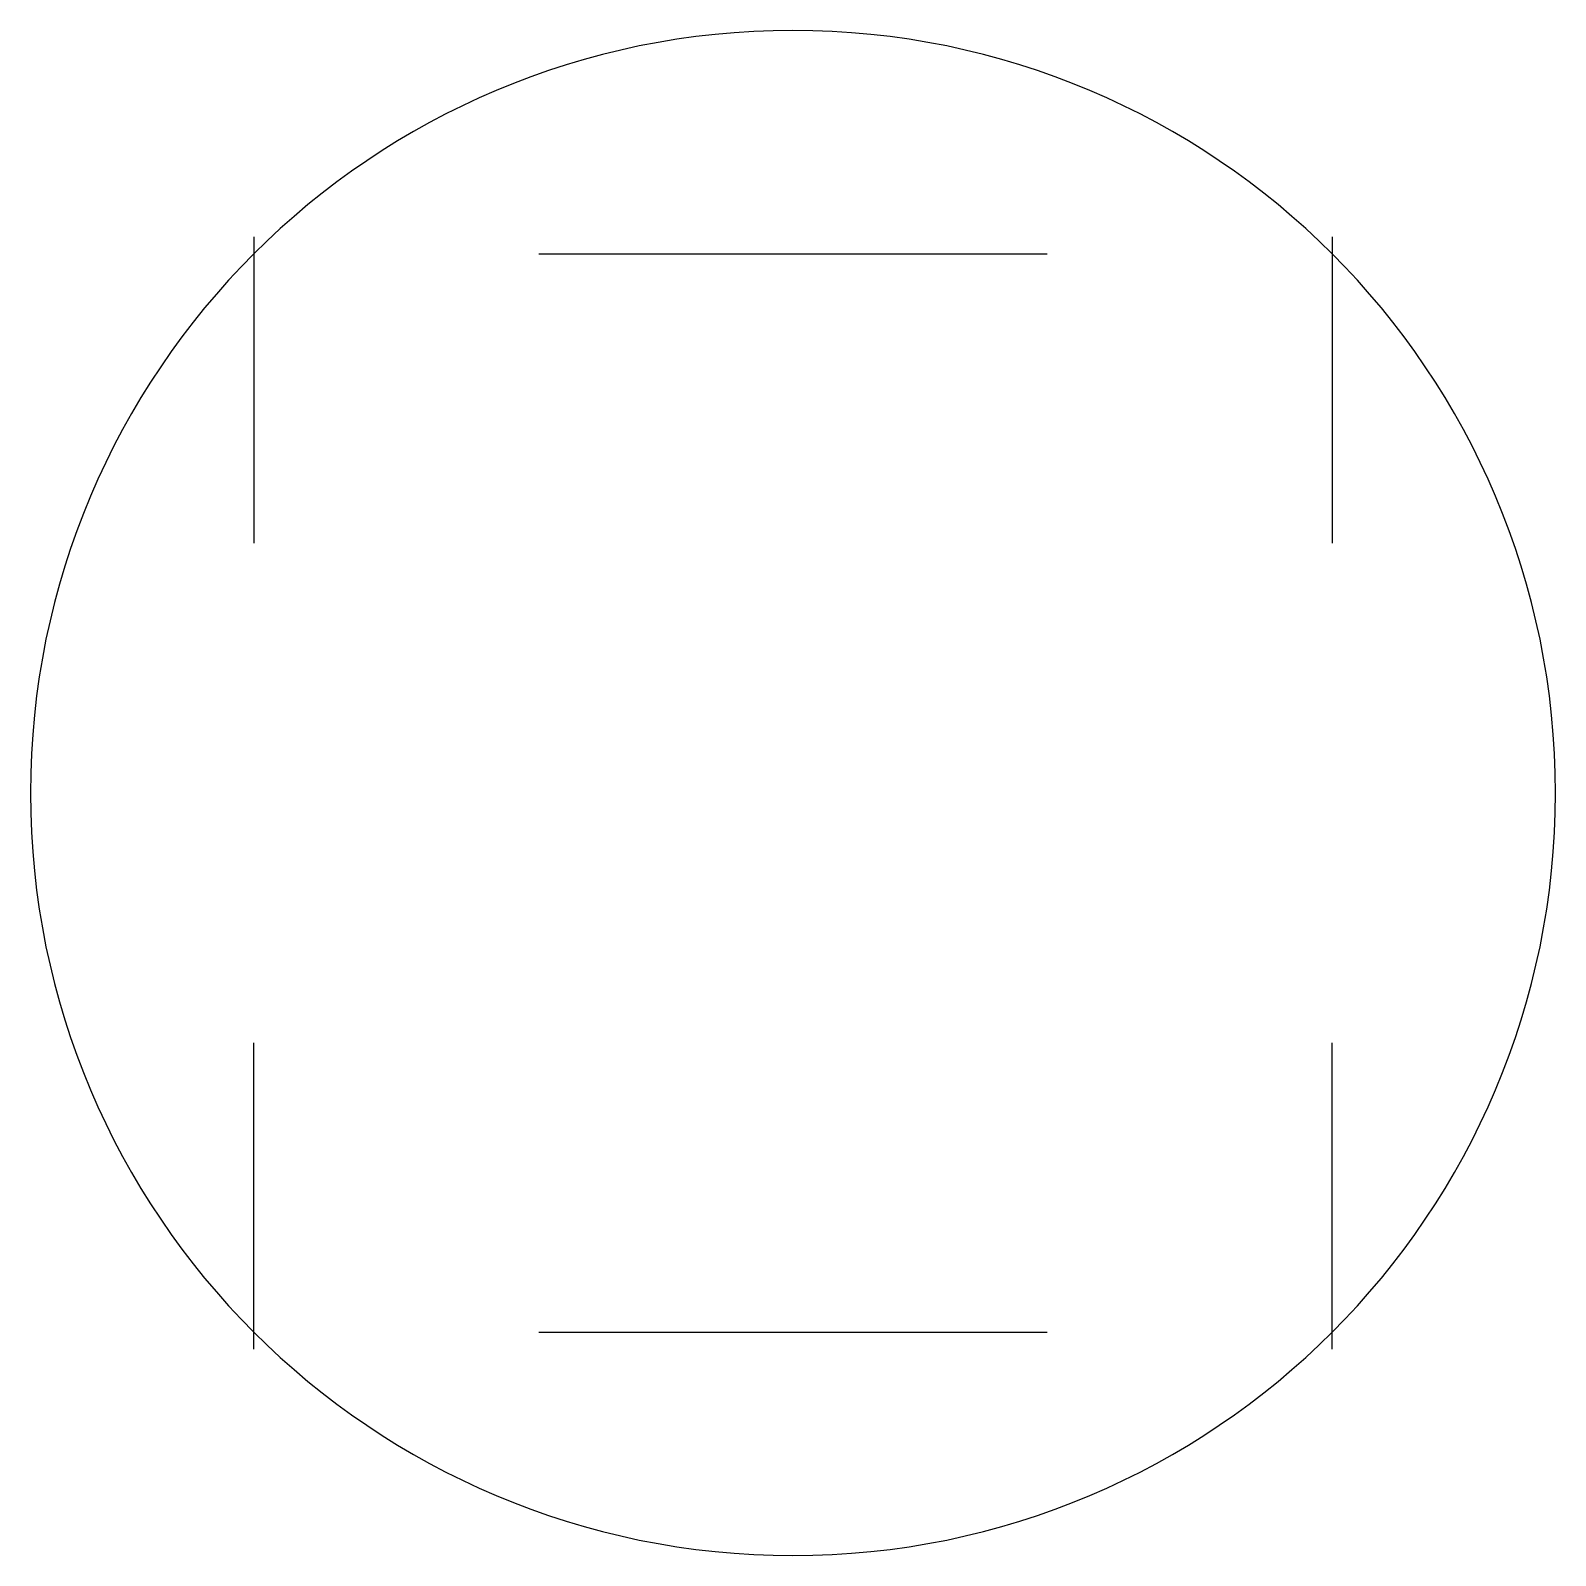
# Model space of a CAD drawing. Header units: millimetres. Extents: x 0 to 90, y 0 to 90.
import ezdxf

# ---------------------------------------------------------------- set-up
doc = ezdxf.new("R2010")
doc.units = ezdxf.units.MM
doc.layers.add('CUT', color=7, linetype='Continuous')
doc.layers.add('SLIT', color=1, linetype='Continuous')

msp = doc.modelspace()

# ---------------------------------------------------------------- linework, layer by layer
at = {"layer": 'CUT'}
for radius, start, end in [(45.0004, 360, 90), (45, 90, 180), (45.0003, 180, 270), (45, 270, 0)]:
    msp.add_arc((45, 45.0003), radius, start, end, dxfattribs=at)
at = {"layer": 'SLIT'}
for p, q in [((13.18, 77.82), (13.18, 59.75)), ((76.82, 77.82), (76.82, 59.75)), ((30, 76.82), (60, 76.82)), ((13.18, 12.18), (13.18, 30.25)), ((76.82, 12.18), (76.82, 30.25)), ((30, 13.18), (60, 13.18))]:
    msp.add_line(p, q, dxfattribs=at)

doc.saveas('drawing.dxf')
